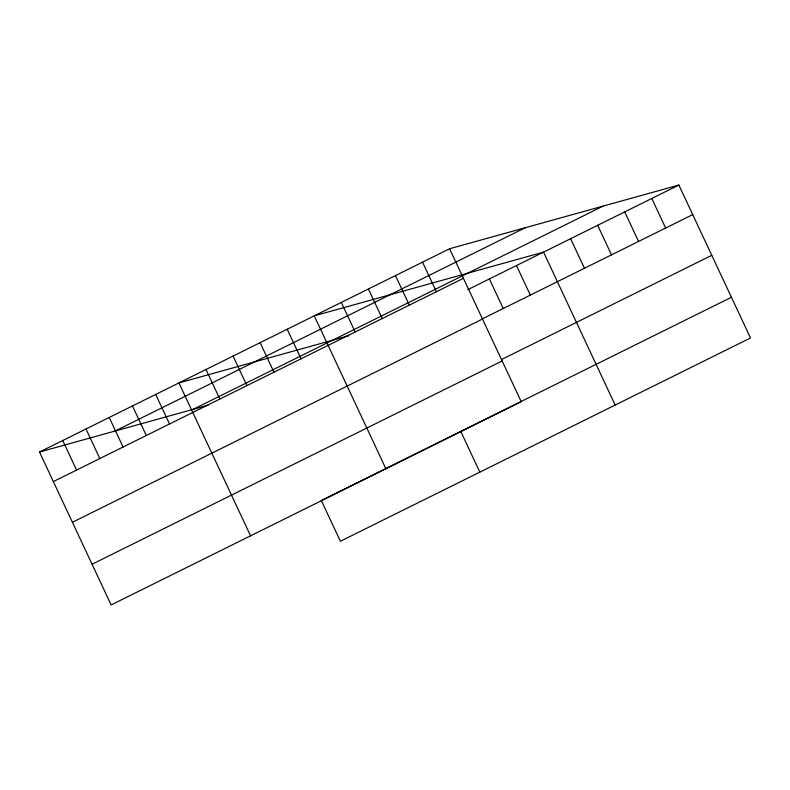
<?xml version="1.0" encoding="UTF-8"?>
<svg xmlns="http://www.w3.org/2000/svg" width="790" height="790" viewBox="0 0 790 790"><rect width="100%" height="100%" fill="white"/><g stroke="black" fill="none" stroke-linecap="round" stroke-linejoin="round"><path stroke-width="1.19" d="M449.589 248.751L521.222 401.675L111.133 604.942L39.5 452.028L449.589 248.751L678.867 185.058L750.5 337.972L340.411 541.249L321.332 500.534L513.816 405.132M115.162 431.004L525.251 227.737M193.115 409.348L603.205 206.072M53.345 481.584L463.434 278.307M467.749 289.693L678.867 185.058M482.68 318.716L692.712 214.613M72.413 522.289L482.512 319.022M501.749 359.43L711.78 255.318M92.065 564.238L502.154 360.971M514.902 404.589L731.431 297.267M348.755 335.73L178.935 382.913L250.568 535.837M39.5 452.028L208.244 405.142M651.799 198.468L665.644 228.024M624.732 211.888L638.577 241.444M597.665 225.298L611.509 254.854M570.597 238.718L584.452 268.274M615.173 405.053L543.54 252.129L314.262 315.832L385.895 468.756M516.472 265.549L530.317 295.104M489.405 278.969L503.25 308.525M422.531 262.171L436.376 291.727M395.464 275.591L409.309 305.147M460.768 431.419L479.836 472.134M368.397 289.002L382.241 318.558M341.329 302.422L355.174 331.978M287.195 329.252L301.039 358.808M260.127 342.663L273.972 372.218M233.06 356.083L246.905 385.639M206.002 369.493L219.847 399.049M155.689 394.427L169.534 423.983M132.453 405.951L146.298 435.507M109.218 417.466L123.062 447.022M85.982 428.99L99.826 458.546M62.736 440.504L76.581 470.06"/></g></svg>
